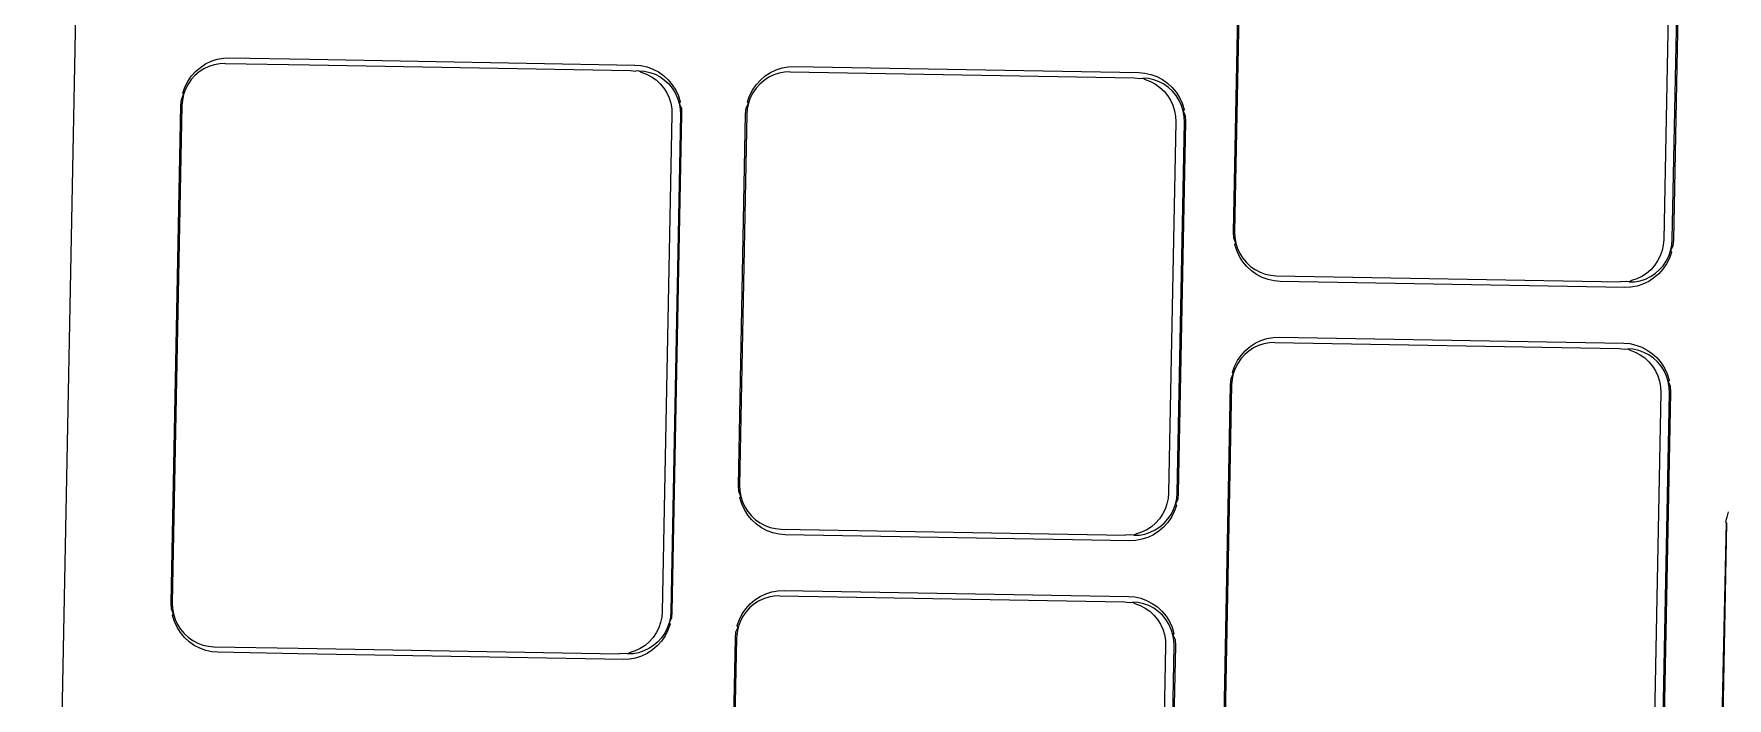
# Model space of a CAD drawing. Header units: millimetres. Extents: x 44692 to 333458, y -26854 to 14445.
# Drawn here: x 72390.7 to 72444.6, y -20765.5 to -20744.3 of the extents above; entities that cross this region are included whole.
import ezdxf

# ---------------------------------------------------------------- set-up
doc = ezdxf.new("R2010")
doc.units = ezdxf.units.MM
doc.header["$LTSCALE"] = 100
doc.layers.add('Muebles', color=112, linetype='Continuous')

msp = doc.modelspace()

# ---------------------------------------------------------------- linework, layer by layer
at = {"layer": 'Muebles'}
for p, q in [((72390.722, -20812.073), (72395.325, -20575.923)), ((72428.922, -20750.638), (72429.152, -20738.821)), ((72429.187, -20738.827), (72428.957, -20750.633)), ((72442.851, -20739.068), (72442.621, -20750.874)), ((72442.894, -20750.879), (72443.124, -20739.073)), ((72443.159, -20739.068), (72442.929, -20750.885)), ((72396.191, -20745.288), (72396.371, -20745.202)), ((72396.371, -20745.202), (72396.561, -20745.14)), ((72396.561, -20745.14), (72396.757, -20745.104)), ((72396.757, -20745.104), (72396.95, -20745.095)), ((72396.95, -20745.095), (72399.506, -20745.14)), ((72399.506, -20745.14), (72409.861, -20745.323)), ((72395.622, -20745.846), (72395.736, -20745.679)), ((72395.852, -20745.654), (72395.733, -20745.787)), ((72395.736, -20745.679), (72395.87, -20745.529)), ((72395.987, -20745.538), (72395.852, -20745.654)), ((72395.87, -20745.529), (72396.023, -20745.398)), ((72396.136, -20745.441), (72395.987, -20745.538)), ((72396.023, -20745.398), (72396.191, -20745.288)), ((72396.297, -20745.365), (72396.136, -20745.441)), ((72396.465, -20745.31), (72396.297, -20745.365)), ((72396.639, -20745.278), (72396.465, -20745.31)), ((72396.816, -20745.269), (72396.639, -20745.278)), ((72396.816, -20745.269), (72399.502, -20745.317)), ((72399.502, -20745.317), (72409.716, -20745.497)), ((72409.716, -20745.497), (72409.892, -20745.512)), ((72409.861, -20745.323), (72410.054, -20745.339)), ((72409.989, -20745.502), (72409.892, -20745.512)), ((72409.989, -20745.502), (72410.165, -20745.516)), ((72409.989, -20745.502), (72410.065, -20745.55)), ((72410.054, -20745.339), (72410.248, -20745.382)), ((72410.065, -20745.55), (72410.231, -20745.61)), ((72410.165, -20745.516), (72410.338, -20745.554)), ((72410.231, -20745.61), (72410.388, -20745.693)), ((72410.248, -20745.382), (72410.436, -20745.45)), ((72410.338, -20745.554), (72410.504, -20745.615)), ((72410.388, -20745.693), (72410.533, -20745.795)), ((72410.436, -20745.45), (72410.613, -20745.543)), ((72410.504, -20745.615), (72410.661, -20745.697)), ((72410.613, -20745.543), (72410.776, -20745.658)), ((72410.661, -20745.697), (72410.806, -20745.8)), ((72410.776, -20745.658), (72410.923, -20745.794)), ((72413.855, -20745.8), (72414.007, -20745.669)), ((72414.121, -20745.713), (72413.972, -20745.81)), ((72414.007, -20745.669), (72414.175, -20745.56)), ((72414.281, -20745.636), (72414.121, -20745.713)), ((72414.175, -20745.56), (72414.355, -20745.474)), ((72414.449, -20745.581), (72414.281, -20745.636)), ((72414.355, -20745.474), (72414.545, -20745.412)), ((72414.623, -20745.549), (72414.449, -20745.581)), ((72414.545, -20745.412), (72414.741, -20745.376)), ((72414.8, -20745.541), (72414.623, -20745.549)), ((72414.741, -20745.376), (72414.935, -20745.366)), ((72414.8, -20745.541), (72425.761, -20745.734)), ((72414.935, -20745.366), (72425.906, -20745.56)), ((72425.761, -20745.734), (72425.937, -20745.749)), ((72425.906, -20745.56), (72426.099, -20745.576)), ((72425.937, -20745.749), (72426.034, -20745.739)), ((72426.21, -20745.754), (72426.034, -20745.739)), ((72426.034, -20745.739), (72426.109, -20745.787)), ((72426.099, -20745.576), (72426.293, -20745.619)), ((72426.382, -20745.792), (72426.21, -20745.754)), ((72426.293, -20745.619), (72426.481, -20745.687)), ((72426.481, -20745.687), (72426.657, -20745.78)), ((72426.657, -20745.78), (72426.821, -20745.895)), ((72395.419, -20746.415), (72395.49, -20746.264)), ((72395.49, -20746.264), (72395.452, -20746.439)), ((72395.462, -20746.217), (72395.53, -20746.026)), ((72395.49, -20746.264), (72395.462, -20746.217)), ((72395.551, -20746.095), (72395.49, -20746.264)), ((72395.53, -20746.026), (72395.622, -20745.846)), ((72395.632, -20745.935), (72395.551, -20746.095)), ((72395.733, -20745.787), (72395.632, -20745.935)), ((72410.533, -20745.795), (72410.664, -20745.916)), ((72410.664, -20745.916), (72410.778, -20746.053)), ((72410.778, -20746.053), (72410.873, -20746.204)), ((72410.806, -20745.8), (72410.937, -20745.921)), ((72410.873, -20746.204), (72410.948, -20746.366)), ((72410.923, -20745.794), (72411.052, -20745.949)), ((72410.937, -20745.921), (72411.051, -20746.058)), ((72411.051, -20746.058), (72411.146, -20746.209)), ((72411.052, -20745.949), (72411.16, -20746.12)), ((72411.146, -20746.209), (72411.221, -20746.371)), ((72411.16, -20746.12), (72411.244, -20746.303)), ((72411.244, -20746.303), (72411.305, -20746.497)), ((72413.446, -20746.489), (72413.514, -20746.297)), ((72413.514, -20746.297), (72413.606, -20746.117)), ((72413.616, -20746.207), (72413.535, -20746.366)), ((72413.606, -20746.117), (72413.72, -20745.95)), ((72413.717, -20746.059), (72413.616, -20746.207)), ((72413.836, -20745.926), (72413.717, -20746.059)), ((72413.72, -20745.95), (72413.855, -20745.8)), ((72413.972, -20745.81), (72413.836, -20745.926)), ((72426.109, -20745.787), (72426.276, -20745.848)), ((72426.276, -20745.848), (72426.433, -20745.93)), ((72426.549, -20745.852), (72426.382, -20745.792)), ((72426.433, -20745.93), (72426.578, -20746.032)), ((72426.706, -20745.935), (72426.549, -20745.852)), ((72426.578, -20746.032), (72426.708, -20746.153)), ((72426.851, -20746.037), (72426.706, -20745.935)), ((72426.708, -20746.153), (72426.822, -20746.29)), ((72426.821, -20745.895), (72426.968, -20746.032)), ((72426.822, -20746.29), (72426.918, -20746.441)), ((72426.982, -20746.158), (72426.851, -20746.037)), ((72426.968, -20746.032), (72427.097, -20746.186)), ((72427.095, -20746.295), (72426.982, -20746.158)), ((72427.191, -20746.446), (72427.095, -20746.295)), ((72427.097, -20746.186), (72427.204, -20746.357)), ((72395.094, -20762.445), (72395.402, -20746.612)), ((72395.437, -20746.619), (72395.129, -20762.439)), ((72395.402, -20746.612), (72395.419, -20746.415)), ((72395.452, -20746.439), (72395.437, -20746.619)), ((72410.948, -20746.366), (72411.001, -20746.538)), ((72411.001, -20746.538), (72411.033, -20746.714)), ((72411.033, -20746.714), (72411.041, -20746.894)), ((72411.221, -20746.371), (72411.275, -20746.542)), ((72411.305, -20746.497), (72411.275, -20746.542)), ((72411.275, -20746.542), (72411.306, -20746.719)), ((72411.275, -20746.542), (72411.34, -20746.696)), ((72411.306, -20746.719), (72411.314, -20746.899)), ((72411.34, -20746.696), (72411.349, -20746.893)), ((72413.387, -20746.884), (72413.403, -20746.687)), ((72413.403, -20746.687), (72413.475, -20746.535)), ((72413.437, -20746.711), (72413.422, -20746.89)), ((72413.475, -20746.535), (72413.437, -20746.711)), ((72413.475, -20746.535), (72413.446, -20746.489)), ((72413.535, -20746.366), (72413.475, -20746.535)), ((72426.918, -20746.441), (72426.993, -20746.604)), ((72426.993, -20746.604), (72427.046, -20746.775)), ((72427.046, -20746.775), (72427.077, -20746.952)), ((72427.266, -20746.609), (72427.191, -20746.446)), ((72427.204, -20746.357), (72427.289, -20746.54)), ((72427.319, -20746.78), (72427.266, -20746.609)), ((72427.289, -20746.54), (72427.35, -20746.734)), ((72427.35, -20746.734), (72427.319, -20746.78)), ((72427.35, -20746.956), (72427.319, -20746.78)), ((72427.319, -20746.78), (72427.385, -20746.934)), ((72411.041, -20746.894), (72410.732, -20762.715)), ((72411.314, -20746.899), (72411.005, -20762.719)), ((72411.349, -20746.893), (72411.04, -20762.726)), ((72413.156, -20758.701), (72413.387, -20746.884)), ((72413.422, -20746.89), (72413.192, -20758.695)), ((72427.085, -20747.131), (72426.855, -20758.936)), ((72427.077, -20746.952), (72427.085, -20747.131)), ((72427.128, -20758.941), (72427.358, -20747.136)), ((72427.394, -20747.131), (72427.163, -20758.948)), ((72427.358, -20747.136), (72427.35, -20746.956)), ((72427.385, -20746.934), (72427.394, -20747.131)), ((72428.957, -20750.633), (72428.965, -20750.812)), ((72428.931, -20750.835), (72428.922, -20750.638)), ((72428.996, -20750.989), (72428.931, -20750.835)), ((72428.965, -20750.812), (72428.996, -20750.989)), ((72428.966, -20751.035), (72428.996, -20750.989)), ((72429.027, -20751.228), (72428.966, -20751.035)), ((72428.996, -20750.989), (72429.05, -20751.16)), ((72429.05, -20751.16), (72429.125, -20751.323)), ((72442.606, -20751.053), (72442.568, -20751.228)), ((72442.621, -20750.874), (72442.606, -20751.053)), ((72442.841, -20751.233), (72442.879, -20751.058)), ((72442.912, -20751.082), (72442.841, -20751.233)), ((72442.879, -20751.058), (72442.894, -20750.879)), ((72442.929, -20750.885), (72442.912, -20751.082)), ((72429.111, -20751.412), (72429.027, -20751.228)), ((72429.219, -20751.582), (72429.111, -20751.412)), ((72429.125, -20751.323), (72429.22, -20751.474)), ((72429.347, -20751.737), (72429.219, -20751.582)), ((72429.22, -20751.474), (72429.334, -20751.611)), ((72429.334, -20751.611), (72429.465, -20751.732)), ((72442.325, -20751.705), (72442.206, -20751.838)), ((72442.427, -20751.557), (72442.325, -20751.705)), ((72442.508, -20751.397), (72442.427, -20751.557)), ((72442.479, -20751.843), (72442.598, -20751.71)), ((72442.568, -20751.228), (72442.508, -20751.397)), ((72442.71, -20751.652), (72442.596, -20751.818)), ((72442.598, -20751.71), (72442.7, -20751.562)), ((72442.7, -20751.562), (72442.781, -20751.402)), ((72442.802, -20751.471), (72442.71, -20751.652)), ((72442.781, -20751.402), (72442.841, -20751.233)), ((72442.87, -20751.28), (72442.802, -20751.471)), ((72442.841, -20751.233), (72442.87, -20751.28)), ((72429.495, -20751.873), (72429.347, -20751.737)), ((72429.465, -20751.732), (72429.61, -20751.834)), ((72429.658, -20751.989), (72429.495, -20751.873)), ((72429.61, -20751.834), (72429.767, -20751.916)), ((72429.835, -20752.081), (72429.658, -20751.989)), ((72429.767, -20751.916), (72429.933, -20751.977)), ((72430.022, -20752.15), (72429.835, -20752.081)), ((72429.933, -20751.977), (72430.106, -20752.015)), ((72430.217, -20752.192), (72430.022, -20752.15)), ((72430.106, -20752.015), (72430.282, -20752.03)), ((72430.41, -20752.209), (72430.217, -20752.192)), ((72430.282, -20752.03), (72441.243, -20752.223)), ((72441.381, -20752.402), (72430.41, -20752.209)), ((72441.419, -20752.215), (72441.243, -20752.223)), ((72441.516, -20752.228), (72441.419, -20752.215)), ((72441.593, -20752.183), (72441.516, -20752.228)), ((72441.516, -20752.228), (72441.692, -20752.219)), ((72441.762, -20752.128), (72441.593, -20752.183)), ((72441.692, -20752.219), (72441.866, -20752.187)), ((72441.922, -20752.051), (72441.762, -20752.128)), ((72441.866, -20752.187), (72442.035, -20752.133)), ((72442.071, -20751.954), (72441.922, -20752.051)), ((72442.141, -20752.209), (72441.96, -20752.295)), ((72442.035, -20752.133), (72442.195, -20752.056)), ((72442.206, -20751.838), (72442.071, -20751.954)), ((72442.309, -20752.099), (72442.141, -20752.209)), ((72442.195, -20752.056), (72442.344, -20751.959)), ((72442.461, -20751.968), (72442.309, -20752.099)), ((72442.344, -20751.959), (72442.479, -20751.843)), ((72442.596, -20751.818), (72442.461, -20751.968)), ((72441.574, -20752.393), (72441.381, -20752.402)), ((72441.77, -20752.357), (72441.574, -20752.393)), ((72441.96, -20752.295), (72441.77, -20752.357)), ((72429.295, -20754.415), (72429.448, -20754.285)), ((72429.561, -20754.328), (72429.412, -20754.425)), ((72429.448, -20754.285), (72429.616, -20754.175)), ((72429.721, -20754.251), (72429.561, -20754.328)), ((72429.616, -20754.175), (72429.796, -20754.089)), ((72429.89, -20754.196), (72429.721, -20754.251)), ((72429.796, -20754.089), (72429.986, -20754.027)), ((72430.064, -20754.164), (72429.89, -20754.196)), ((72429.986, -20754.027), (72430.182, -20753.991)), ((72430.241, -20754.156), (72430.064, -20754.164)), ((72430.182, -20753.991), (72430.375, -20753.981)), ((72430.241, -20754.156), (72441.201, -20754.349)), ((72430.375, -20753.981), (72441.347, -20754.175)), ((72441.201, -20754.349), (72441.377, -20754.364)), ((72441.347, -20754.175), (72441.539, -20754.191)), ((72441.377, -20754.364), (72441.474, -20754.354)), ((72441.65, -20754.369), (72441.474, -20754.354)), ((72441.474, -20754.354), (72441.55, -20754.402)), ((72441.539, -20754.191), (72441.734, -20754.234)), ((72441.55, -20754.402), (72441.716, -20754.463)), ((72441.823, -20754.407), (72441.65, -20754.369)), ((72441.734, -20754.234), (72441.921, -20754.303)), ((72441.989, -20754.468), (72441.823, -20754.407)), ((72441.921, -20754.303), (72442.098, -20754.395)), ((72442.098, -20754.395), (72442.262, -20754.511)), ((72428.887, -20755.104), (72428.955, -20754.913)), ((72428.955, -20754.913), (72429.047, -20754.732)), ((72429.057, -20754.822), (72428.975, -20754.981)), ((72429.047, -20754.732), (72429.161, -20754.566)), ((72429.158, -20754.674), (72429.057, -20754.822)), ((72429.277, -20754.541), (72429.158, -20754.674)), ((72429.161, -20754.566), (72429.295, -20754.415)), ((72429.412, -20754.425), (72429.277, -20754.541)), ((72441.716, -20754.463), (72441.873, -20754.545)), ((72441.873, -20754.545), (72442.018, -20754.647)), ((72442.146, -20754.55), (72441.989, -20754.468)), ((72442.018, -20754.647), (72442.149, -20754.768)), ((72442.292, -20754.652), (72442.146, -20754.55)), ((72442.149, -20754.768), (72442.263, -20754.905)), ((72442.262, -20754.511), (72442.409, -20754.647)), ((72442.263, -20754.905), (72442.358, -20755.056)), ((72442.422, -20754.773), (72442.292, -20754.652)), ((72442.409, -20754.647), (72442.537, -20754.801)), ((72442.536, -20754.91), (72442.422, -20754.773)), ((72442.631, -20755.061), (72442.536, -20754.91)), ((72442.537, -20754.801), (72442.645, -20754.972)), ((72428.827, -20755.499), (72428.844, -20755.302)), ((72428.844, -20755.302), (72428.915, -20755.151)), ((72428.877, -20755.326), (72428.862, -20755.505)), ((72428.915, -20755.151), (72428.877, -20755.326)), ((72428.915, -20755.151), (72428.887, -20755.104)), ((72428.975, -20754.981), (72428.915, -20755.151)), ((72442.358, -20755.056), (72442.433, -20755.219)), ((72442.433, -20755.219), (72442.487, -20755.39)), ((72442.487, -20755.39), (72442.518, -20755.567)), ((72442.706, -20755.224), (72442.631, -20755.061)), ((72442.645, -20754.972), (72442.73, -20755.156)), ((72442.76, -20755.395), (72442.706, -20755.224)), ((72442.73, -20755.156), (72442.79, -20755.349)), ((72442.79, -20755.349), (72442.76, -20755.395)), ((72442.791, -20755.572), (72442.76, -20755.395)), ((72442.76, -20755.395), (72442.825, -20755.549)), ((72428.597, -20767.316), (72428.827, -20755.499)), ((72428.862, -20755.505), (72428.632, -20767.311)), ((72442.526, -20755.746), (72442.296, -20767.552)), ((72442.518, -20755.567), (72442.526, -20755.746)), ((72442.569, -20767.556), (72442.799, -20755.751)), ((72442.834, -20755.746), (72442.604, -20767.563)), ((72442.799, -20755.751), (72442.791, -20755.572)), ((72442.825, -20755.549), (72442.834, -20755.746)), ((72413.165, -20758.898), (72413.156, -20758.701)), ((72413.192, -20758.695), (72413.2, -20758.875)), ((72413.231, -20759.052), (72413.165, -20758.898)), ((72413.2, -20758.875), (72413.231, -20759.052)), ((72413.2, -20759.097), (72413.231, -20759.052)), ((72413.261, -20759.291), (72413.2, -20759.097)), ((72413.231, -20759.052), (72413.284, -20759.223)), ((72413.284, -20759.223), (72413.359, -20759.385)), ((72426.84, -20759.115), (72426.802, -20759.291)), ((72426.855, -20758.936), (72426.84, -20759.115)), ((72427.075, -20759.296), (72427.113, -20759.12)), ((72427.147, -20759.144), (72427.075, -20759.296)), ((72427.113, -20759.12), (72427.128, -20758.941)), ((72427.163, -20758.948), (72427.147, -20759.144)), ((72413.346, -20759.474), (72413.261, -20759.291)), ((72413.453, -20759.645), (72413.346, -20759.474)), ((72413.359, -20759.385), (72413.455, -20759.536)), ((72413.582, -20759.8), (72413.453, -20759.645)), ((72413.455, -20759.536), (72413.569, -20759.673)), ((72413.569, -20759.673), (72413.699, -20759.794)), ((72413.729, -20759.936), (72413.582, -20759.8)), ((72413.699, -20759.794), (72413.844, -20759.897)), ((72426.56, -20759.768), (72426.441, -20759.9)), ((72426.661, -20759.62), (72426.56, -20759.768)), ((72426.742, -20759.46), (72426.661, -20759.62)), ((72426.714, -20759.905), (72426.833, -20759.772)), ((72426.802, -20759.291), (72426.742, -20759.46)), ((72426.944, -20759.714), (72426.83, -20759.881)), ((72426.833, -20759.772), (72426.934, -20759.625)), ((72426.934, -20759.625), (72427.015, -20759.465)), ((72427.036, -20759.534), (72426.944, -20759.714)), ((72427.015, -20759.465), (72427.075, -20759.296)), ((72427.104, -20759.343), (72427.036, -20759.534)), ((72427.075, -20759.296), (72427.104, -20759.343)), ((72444.635, -20759.718), (72444.586, -20759.865)), ((72444.673, -20759.543), (72444.635, -20759.718)), ((72413.893, -20760.051), (72413.729, -20759.936)), ((72413.844, -20759.897), (72414.001, -20759.979)), ((72414.069, -20760.144), (72413.893, -20760.051)), ((72414.001, -20759.979), (72414.168, -20760.04)), ((72414.257, -20760.212), (72414.069, -20760.144)), ((72414.168, -20760.04), (72414.34, -20760.078)), ((72414.451, -20760.255), (72414.257, -20760.212)), ((72414.34, -20760.078), (72414.516, -20760.092)), ((72414.644, -20760.271), (72414.451, -20760.255)), ((72414.516, -20760.092), (72425.477, -20760.286)), ((72425.616, -20760.465), (72414.644, -20760.271)), ((72425.654, -20760.277), (72425.477, -20760.286)), ((72425.75, -20760.291), (72425.654, -20760.277)), ((72425.828, -20760.245), (72425.75, -20760.291)), ((72425.75, -20760.291), (72425.927, -20760.282)), ((72425.996, -20760.19), (72425.828, -20760.245)), ((72425.927, -20760.282), (72426.101, -20760.25)), ((72426.156, -20760.114), (72425.996, -20760.19)), ((72426.101, -20760.25), (72426.269, -20760.195)), ((72426.305, -20760.017), (72426.156, -20760.114)), ((72426.375, -20760.271), (72426.195, -20760.358)), ((72426.269, -20760.195), (72426.429, -20760.119)), ((72426.441, -20759.9), (72426.305, -20760.017)), ((72426.543, -20760.162), (72426.375, -20760.271)), ((72426.429, -20760.119), (72426.578, -20760.021)), ((72426.695, -20760.031), (72426.543, -20760.162)), ((72426.578, -20760.021), (72426.714, -20759.905)), ((72426.83, -20759.881), (72426.695, -20760.031)), ((72444.355, -20771.688), (72444.62, -20759.897)), ((72444.62, -20759.897), (72444.39, -20771.703)), ((72444.586, -20759.865), (72444.62, -20759.897)), ((72425.809, -20760.455), (72425.616, -20760.465)), ((72426.005, -20760.419), (72425.809, -20760.455)), ((72426.195, -20760.358), (72426.005, -20760.419)), ((72395.103, -20762.642), (72395.094, -20762.445)), ((72395.129, -20762.439), (72395.137, -20762.619)), ((72413.395, -20762.628), (72413.53, -20762.478)), ((72413.647, -20762.488), (72413.511, -20762.604)), ((72413.53, -20762.478), (72413.682, -20762.347)), ((72413.796, -20762.39), (72413.647, -20762.488)), ((72413.682, -20762.347), (72413.85, -20762.238)), ((72413.956, -20762.314), (72413.796, -20762.39)), ((72413.85, -20762.238), (72414.03, -20762.151)), ((72414.124, -20762.259), (72413.956, -20762.314)), ((72414.03, -20762.151), (72414.22, -20762.09)), ((72414.298, -20762.227), (72414.124, -20762.259)), ((72414.22, -20762.09), (72414.416, -20762.054)), ((72414.475, -20762.218), (72414.298, -20762.227)), ((72414.416, -20762.054), (72414.609, -20762.044)), ((72414.475, -20762.218), (72425.435, -20762.412)), ((72414.609, -20762.044), (72425.581, -20762.238)), ((72425.435, -20762.412), (72425.612, -20762.427)), ((72425.581, -20762.238), (72425.774, -20762.254)), ((72425.612, -20762.427), (72425.708, -20762.417)), ((72425.885, -20762.431), (72425.708, -20762.417)), ((72425.708, -20762.417), (72425.784, -20762.465)), ((72425.774, -20762.254), (72425.968, -20762.297)), ((72425.784, -20762.465), (72425.951, -20762.525)), ((72426.057, -20762.47), (72425.885, -20762.431)), ((72425.968, -20762.297), (72426.155, -20762.365)), ((72426.224, -20762.53), (72426.057, -20762.47)), ((72426.155, -20762.365), (72426.332, -20762.458)), ((72426.332, -20762.458), (72426.496, -20762.573)), ((72395.168, -20762.796), (72395.103, -20762.642)), ((72395.137, -20762.619), (72395.168, -20762.796)), ((72395.138, -20762.841), (72395.168, -20762.796)), ((72395.198, -20763.035), (72395.138, -20762.841)), ((72395.168, -20762.796), (72395.222, -20762.967)), ((72395.283, -20763.218), (72395.198, -20763.035)), ((72395.222, -20762.967), (72395.297, -20763.129)), ((72410.717, -20762.894), (72410.679, -20763.069)), ((72410.732, -20762.715), (72410.717, -20762.894)), ((72410.99, -20762.899), (72410.952, -20763.074)), ((72411.024, -20762.923), (72410.952, -20763.074)), ((72411.005, -20762.719), (72410.99, -20762.899)), ((72411.04, -20762.726), (72411.024, -20762.923)), ((72413.121, -20763.166), (72413.189, -20762.975)), ((72413.189, -20762.975), (72413.281, -20762.795)), ((72413.291, -20762.884), (72413.21, -20763.044)), ((72413.281, -20762.795), (72413.395, -20762.628)), ((72413.392, -20762.737), (72413.291, -20762.884)), ((72413.511, -20762.604), (72413.392, -20762.737)), ((72425.951, -20762.525), (72426.108, -20762.608)), ((72426.108, -20762.608), (72426.253, -20762.71)), ((72426.381, -20762.612), (72426.224, -20762.53)), ((72426.253, -20762.71), (72426.383, -20762.831)), ((72426.526, -20762.715), (72426.381, -20762.612)), ((72426.383, -20762.831), (72426.497, -20762.968)), ((72426.496, -20762.573), (72426.643, -20762.709)), ((72426.497, -20762.968), (72426.593, -20763.119)), ((72426.656, -20762.836), (72426.526, -20762.715)), ((72426.643, -20762.709), (72426.772, -20762.864)), ((72426.77, -20762.973), (72426.656, -20762.836)), ((72426.866, -20763.124), (72426.77, -20762.973)), ((72426.772, -20762.864), (72426.879, -20763.035)), ((72426.879, -20763.035), (72426.964, -20763.218)), ((72395.391, -20763.389), (72395.283, -20763.218)), ((72395.297, -20763.129), (72395.392, -20763.28)), ((72395.519, -20763.544), (72395.391, -20763.389)), ((72395.392, -20763.28), (72395.506, -20763.417)), ((72395.506, -20763.417), (72395.637, -20763.538)), ((72395.667, -20763.68), (72395.519, -20763.544)), ((72395.637, -20763.538), (72395.782, -20763.641)), ((72410.437, -20763.546), (72410.317, -20763.679)), ((72410.538, -20763.398), (72410.437, -20763.546)), ((72410.619, -20763.238), (72410.538, -20763.398)), ((72410.71, -20763.551), (72410.59, -20763.684)), ((72410.679, -20763.069), (72410.619, -20763.238)), ((72410.821, -20763.492), (72410.707, -20763.659)), ((72410.811, -20763.403), (72410.71, -20763.551)), ((72410.892, -20763.243), (72410.811, -20763.403)), ((72410.913, -20763.312), (72410.821, -20763.492)), ((72410.952, -20763.074), (72410.892, -20763.243)), ((72410.981, -20763.121), (72410.913, -20763.312)), ((72410.952, -20763.074), (72410.981, -20763.121)), ((72412.831, -20775.378), (72413.062, -20763.561)), ((72413.097, -20763.568), (72412.866, -20775.373)), ((72413.062, -20763.561), (72413.078, -20763.365)), ((72413.078, -20763.365), (72413.15, -20763.213)), ((72413.112, -20763.389), (72413.097, -20763.568)), ((72413.15, -20763.213), (72413.112, -20763.389)), ((72413.15, -20763.213), (72413.121, -20763.166)), ((72413.21, -20763.044), (72413.15, -20763.213)), ((72426.593, -20763.119), (72426.668, -20763.281)), ((72426.668, -20763.281), (72426.721, -20763.453)), ((72426.721, -20763.453), (72426.752, -20763.629)), ((72426.941, -20763.286), (72426.866, -20763.124)), ((72426.994, -20763.457), (72426.941, -20763.286)), ((72426.964, -20763.218), (72427.025, -20763.412)), ((72427.025, -20763.412), (72426.994, -20763.457)), ((72427.025, -20763.634), (72426.994, -20763.457)), ((72426.994, -20763.457), (72427.06, -20763.611)), ((72395.83, -20763.795), (72395.667, -20763.68)), ((72395.782, -20763.641), (72395.939, -20763.723)), ((72396.007, -20763.888), (72395.83, -20763.795)), ((72395.939, -20763.723), (72396.105, -20763.784)), ((72396.194, -20763.956), (72396.007, -20763.888)), ((72396.105, -20763.784), (72396.278, -20763.822)), ((72396.389, -20763.999), (72396.194, -20763.956)), ((72396.278, -20763.822), (72396.454, -20763.837)), ((72396.581, -20764.015), (72396.389, -20763.999)), ((72396.454, -20763.837), (72399.14, -20763.884)), ((72399.137, -20764.06), (72396.581, -20764.015)), ((72409.492, -20764.243), (72399.137, -20764.06)), ((72399.14, -20763.884), (72409.354, -20764.064)), ((72409.53, -20764.055), (72409.354, -20764.064)), ((72409.627, -20764.069), (72409.53, -20764.055)), ((72409.705, -20764.023), (72409.627, -20764.069)), ((72409.803, -20764.06), (72409.627, -20764.069)), ((72409.873, -20763.969), (72409.705, -20764.023)), ((72409.978, -20764.028), (72409.803, -20764.06)), ((72410.033, -20763.892), (72409.873, -20763.969)), ((72410.146, -20763.973), (72409.978, -20764.028)), ((72410.182, -20763.795), (72410.033, -20763.892)), ((72410.252, -20764.05), (72410.071, -20764.136)), ((72410.306, -20763.897), (72410.146, -20763.973)), ((72410.317, -20763.679), (72410.182, -20763.795)), ((72410.42, -20763.94), (72410.252, -20764.05)), ((72410.455, -20763.8), (72410.306, -20763.897)), ((72410.572, -20763.809), (72410.42, -20763.94)), ((72410.59, -20763.684), (72410.455, -20763.8)), ((72410.707, -20763.659), (72410.572, -20763.809)), ((72426.76, -20763.809), (72426.53, -20775.614)), ((72426.752, -20763.629), (72426.76, -20763.809)), ((72426.803, -20775.619), (72427.033, -20763.814)), ((72427.069, -20763.808), (72426.838, -20775.626)), ((72427.033, -20763.814), (72427.025, -20763.634)), ((72427.06, -20763.611), (72427.069, -20763.808)), ((72409.686, -20764.234), (72409.492, -20764.243)), ((72409.882, -20764.198), (72409.686, -20764.234)), ((72410.071, -20764.136), (72409.882, -20764.198))]:
    msp.add_line(p, q, dxfattribs=at)

doc.saveas('drawing.dxf')
